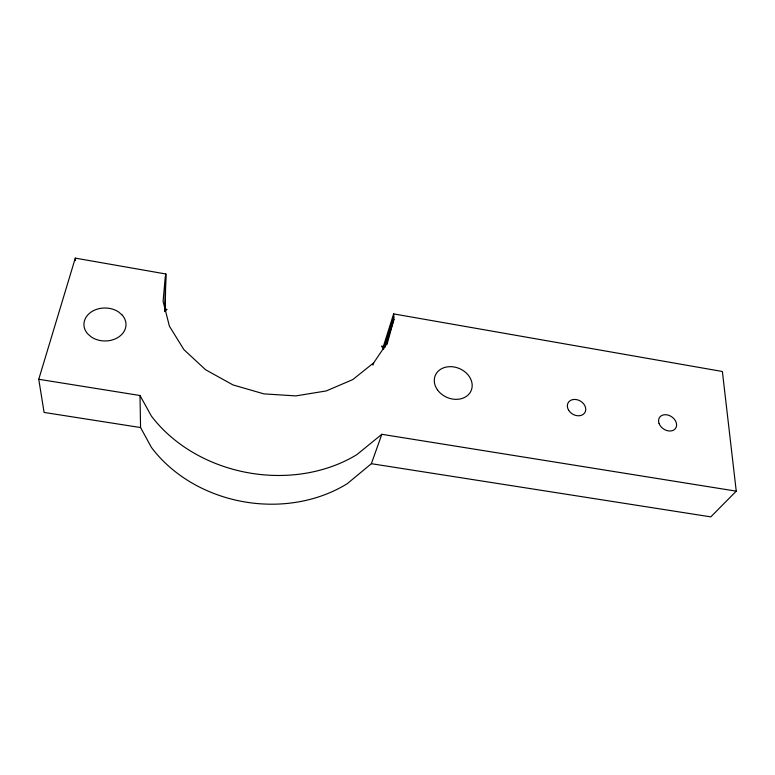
<?xml version="1.0" encoding="UTF-8"?>
<svg xmlns="http://www.w3.org/2000/svg" width="775" height="775" viewBox="0 0 775 775"><rect width="100%" height="100%" fill="white"/><g stroke="black" fill="none" stroke-linecap="round" stroke-linejoin="round"><path stroke-width="1.16" d="M165.831 273.982L164.736 311.55L167.051 309.38L165.23 309.06L165.831 273.982L75.301 258.123L38.75 379.275L44.098 412.436L140.566 427.548L151.406 447.388A134.501 111.707 9.4 0 0 347.316 483.639L371.38 463.702L381.813 434.3L736.25 491.156L722.387 371.496L393.623 313.894L383.392 346.386L383.528 349.079L381.484 346.057L383.392 346.386M165.307 276.53L163.099 301.31L169.396 326.139L183.849 349.573L205.578 369.733L232.984 384.923L263.897 393.874L295.827 395.899L326.227 390.939L352.78 379.585L373.657 362.894L387.587 342.298L393.933 319.368L393.623 313.894M165.23 309.06L164.736 311.55L165.773 309.157M372.969 365.141L373.657 362.894M383.528 349.079L393.778 316.655M385.078 347.268L393.933 319.368M386.87 344.575L387.587 342.298M736.25 491.156L710.801 516.877L371.38 463.702M381.813 434.3L356.762 454.702A140.788 114.642 10.1 0 1 151.367 416.049L140.004 395.512L38.75 379.275M75.301 258.123L75.524 260.536M140.004 395.512L140.566 427.548M122.256 315.125L118.604 311.957A21.032 16.488 0.3 0 0 90.937 312.18A21.032 16.488 0.3 0 0 87.556 333.705L91.247 336.951A21.032 16.488 0.3 0 0 119.04 336.767A21.032 16.488 0.3 0 0 122.256 315.125M437.429 389.815A19.482 15.713 23 0 0 470.192 392.47A19.482 15.713 23 0 0 452.087 366.73A19.482 15.713 23 0 0 437.429 389.815M659.07 423.508A9.707 7.343 34.2 0 0 674.434 429.573A9.707 7.343 34.2 0 0 669.261 415.487A9.707 7.343 34.2 0 0 659.07 423.508M568.695 410.324A9.697 7.595 30.3 0 0 584.641 412.93A9.697 7.595 30.3 0 0 576.29 399.561A9.697 7.595 30.3 0 0 568.695 410.324"/></g></svg>
